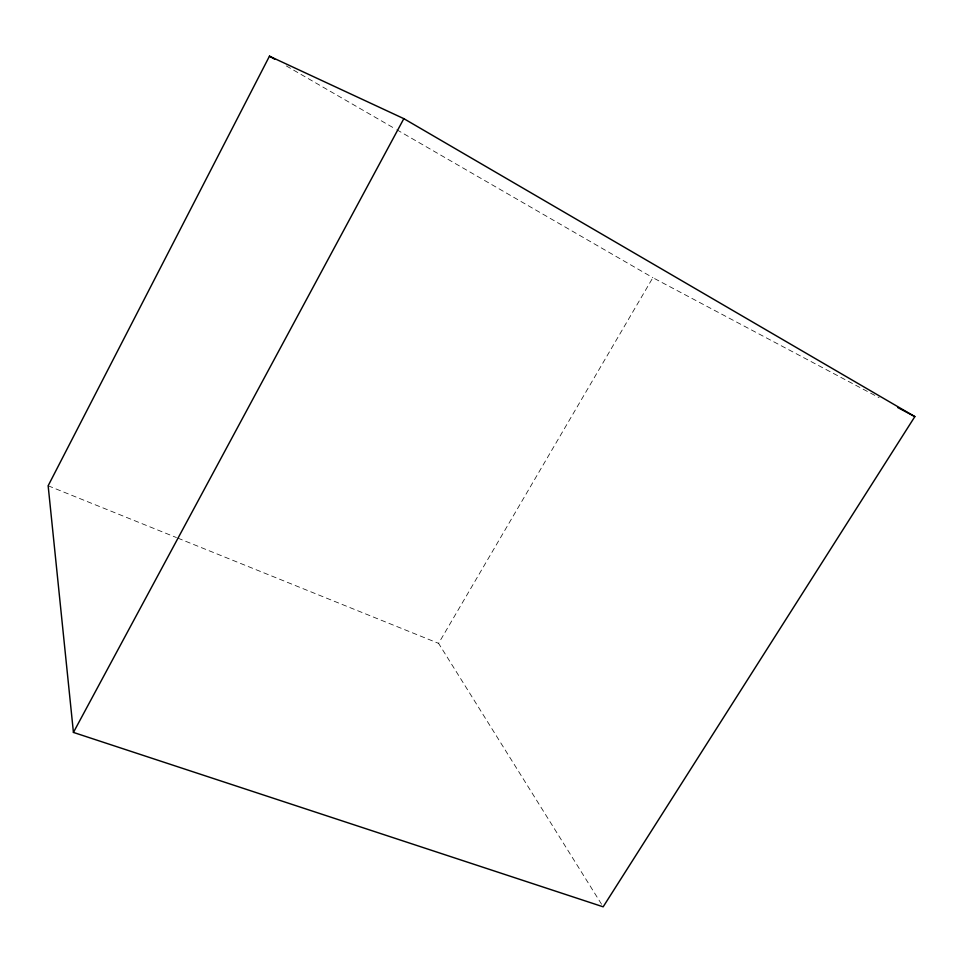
<?xml version="1.0" encoding="UTF-8"?>
<svg xmlns="http://www.w3.org/2000/svg" width="963" height="963" viewBox="0 0 963 963"><rect width="100%" height="100%" fill="white"/><g stroke="black" fill="none" stroke-linecap="round" stroke-linejoin="round"><path stroke-width="0.72" stroke-dasharray="4.82 3.61" d="M601.574 904.269L438.586 643.368L652.866 277.681L879.123 397.659M48.15 485.773L176.434 537.559M177.83 538.112L438.586 643.368M286.348 65.941L395.528 129.018M396.828 129.764L652.866 277.681"/><path stroke-width="1.44" d="M269.459 56.179L48.15 485.773L73.429 732.422L603.163 906.821L914.85 416.606L403.834 118.654L269.459 56.179L274.66 59.188M73.429 732.422L403.834 118.654M897.648 407.481L914.85 416.606"/></g></svg>
